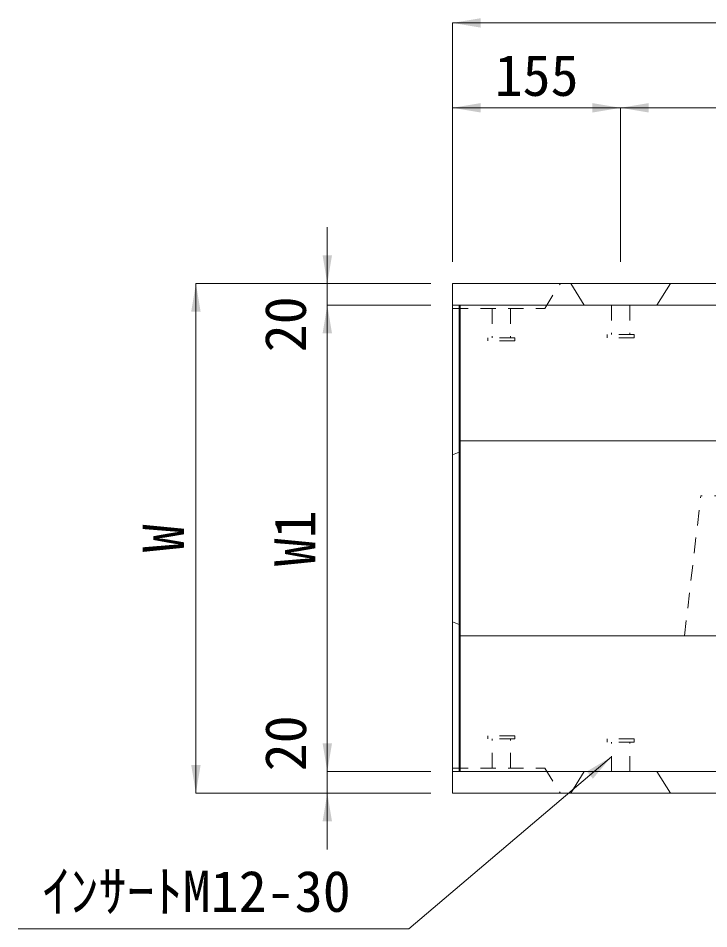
# Model space of a CAD drawing. Units: millimetres at full size. Extents: x 5964 to 125098, y -10801 to 28073.
# Drawn here: x 58225 to 58862, y 3282 to 4122 of the extents above; entities that cross this region are included whole.
import ezdxf
from ezdxf.enums import TextEntityAlignment as Align

# ---------------------------------------------------------------- set-up
doc = ezdxf.new("R2010")
doc.units = ezdxf.units.MM
doc.header["$LTSCALE"] = 19
doc.linetypes.add('USER1', pattern=[1.35, 0.75, -0.6])
for name, color, linetype, lineweight in [('0_2', 7, 'Continuous', 20), ('インサート', 3, 'USER1', 9), ('寸法線', 7, 'Continuous', 9), ('本体', 2, 'Continuous', 9)]:
    doc.layers.add(name, color=color, linetype=linetype, lineweight=lineweight)
doc.styles.add('ＭＳ ゴシック', font='')
doc.styles.get('ＭＳ ゴシック').set_extended_font_data('MS Gothic')

# ---------------------------------------------------------------- blocks, each defined once
blk = doc.blocks.new('filled_arrow')
at = {"color": 0, "linetype": 'Continuous', "lineweight": -2}
blk.add_solid([(7.5, 1.25), (0, 0), (7.5, -1.25)], dxfattribs=at)

msp = doc.modelspace()

# ---------------------------------------------------------------- linework, layer by layer
at = {"layer": '0_2'}
msp.add_line((58860.08, 3427.55), (58794.33, 3427.55), dxfattribs=at)
at = {"layer": 'インサート'}
for p, q in [((58661.82, 3854.55), (58661.82, 3827.55)), ((58678.82, 3854.55), (58678.82, 3827.55)), ((58771.82, 3857.55), (58771.82, 3830.55)), ((58788.82, 3857.55), (58788.82, 3830.55)), ((58792.82, 3830.55), (58767.82, 3830.55)), ((58767.82, 3830.55), (58767.82, 3827.55)), ((58792.82, 3830.55), (58792.82, 3827.55)), ((58682.82, 3827.55), (58657.82, 3827.55)), ((58657.82, 3827.55), (58657.82, 3824.55)), ((58682.82, 3824.55), (58657.82, 3824.55)), ((58682.82, 3827.55), (58682.82, 3824.55)), ((58792.82, 3827.55), (58767.82, 3827.55)), ((58657.82, 3457.55), (58657.82, 3460.55)), ((58682.82, 3460.55), (58657.82, 3460.55)), ((58682.82, 3457.55), (58682.82, 3460.55)), ((58682.82, 3457.55), (58657.82, 3457.55)), ((58661.82, 3430.55), (58661.82, 3457.55)), ((58678.82, 3430.55), (58678.82, 3457.55)), ((58792.82, 3457.55), (58767.82, 3457.55)), ((58767.82, 3454.55), (58767.82, 3457.55)), ((58792.82, 3454.55), (58767.82, 3454.55)), ((58771.82, 3427.55), (58771.82, 3454.55)), ((58788.82, 3427.55), (58788.82, 3454.55)), ((58792.82, 3454.55), (58792.82, 3457.55))]:
    msp.add_line(p, q, dxfattribs=at)
at = {"layer": '寸法線'}
for p, q in [((58625.32, 4117.79), (59623.33, 4117.79)), ((58625.32, 3897.55), (58625.32, 4117.79)), ((58625.32, 4039.5), (58780.32, 4039.5)), ((58625.32, 3897.55), (58625.32, 4039.5)), ((58780.32, 3897.55), (58780.32, 4039.5)), ((58780.32, 4039.5), (59468.33, 4039.5)), ((58780.32, 3897.55), (58780.32, 4039.5)), ((58509.73, 3929.55), (58509.73, 3805.55)), ((58388.5, 3877.55), (58388.5, 3407.55)), ((58605.32, 3877.55), (58388.5, 3877.55)), ((58605.32, 3877.55), (58509.73, 3877.55)), ((58509.73, 3857.55), (58509.73, 3427.55)), ((58605.32, 3857.55), (58509.73, 3857.55)), ((58605.32, 3857.55), (58509.73, 3857.55)), ((58509.73, 3479.55), (58509.73, 3355.55)), ((58605.32, 3427.55), (58509.73, 3427.55)), ((58605.32, 3427.55), (58509.73, 3427.55)), ((58605.32, 3407.55), (58388.5, 3407.55)), ((58605.32, 3407.55), (58509.73, 3407.55))]:
    msp.add_line(p, q, dxfattribs=at)
msp.add_lwpolyline([(58771.82, 3441.05), (58751.99, 3424.23), (58584.87, 3282.47), (58224.54, 3282.47)], dxfattribs=at)
at = {"layer": '本体'}
for p, q in [((58625.32, 3857.55), (58625.32, 3877.55)), ((59623.33, 3877.55), (58625.32, 3877.55)), ((58734.32, 3877.55), (58746.82, 3857.55)), ((58826.32, 3877.55), (58813.82, 3857.55)), ((59617.32, 3732.55), (58631.33, 3732.55)), ((58631.33, 3722.12), (58625.32, 3719.55)), ((58631.33, 3562.98), (58625.32, 3565.55)), ((59617.32, 3552.55), (58631.33, 3552.55)), ((58625.32, 3407.55), (58625.32, 3427.55)), ((58734.32, 3407.55), (58746.82, 3427.55)), ((58826.32, 3407.55), (58813.82, 3427.55)), ((58625.32, 3407.55), (59623.33, 3407.55))]:
    msp.add_line(p, q, dxfattribs=at)
at = {"layer": '本体', "linetype": 'USER1'}
for p, q in [((58710.32, 3854.55), (58724.82, 3877.55)), ((58625.32, 3854.55), (58710.32, 3854.55)), ((58839.32, 3552.55), (58854.32, 3681.74)), ((59394.32, 3681.74), (58854.32, 3681.74)), ((58625.32, 3430.55), (58710.32, 3430.55)), ((58710.32, 3430.55), (58724.82, 3407.55))]:
    msp.add_line(p, q, dxfattribs=at)
at = {"layer": '本体', "lineweight": 20}
for p, q in [((58625.32, 3427.55), (58625.32, 3857.55)), ((59623.33, 3857.55), (58625.32, 3857.55)), ((58625.32, 3427.55), (59623.33, 3427.55))]:
    msp.add_line(p, q, dxfattribs=at)
at = {"layer": '本体', "lineweight": 5}
msp.add_line((58631.33, 3427.55), (58631.33, 3857.55), dxfattribs=at)
at = {"layer": '本体', "color": 4, "lineweight": 5}
for p, q in [((58632.32, 3427.55), (58632.32, 3857.55)), ((58631.33, 3732.55), (58632.32, 3722.55)), ((58632.32, 3722.55), (58631.33, 3722.12)), ((58632.32, 3562.55), (58631.33, 3562.98)), ((58631.33, 3552.55), (58632.32, 3562.55))]:
    msp.add_line(p, q, dxfattribs=at)

# ---------------------------------------------------------------- block references
at = {"layer": '寸法線', "xscale": 3.47, "yscale": 3.47}
for p in [(58625.32, 4117.79), (58625.32, 4039.5), (58780.32, 4039.5)]:
    msp.add_blockref('filled_arrow', p, dxfattribs=at)
for p, rotation in [((58780.32, 4039.5), 180), ((58509.73, 3877.55), 90), ((58388.5, 3877.55), 270), ((58509.73, 3857.55), 270), ((58509.73, 3857.55), 270), ((58509.73, 3427.55), 90), ((58509.73, 3427.55), 90), ((58771.82, 3441.05), 220.3), ((58388.5, 3407.55), 90), ((58509.73, 3407.55), 270)]:
    msp.add_blockref('filled_arrow', p, dxfattribs=dict(at, rotation=rotation))

# ---------------------------------------------------------------- texts
at = {"layer": '0_2', "style": 'ＭＳ ゴシック'}
msp.add_text('ｲﾝｻｰﾄM12-30', height=37.98, dxfattribs=at).set_placement((58389.09, 3317.08), align=Align.MIDDLE_CENTER)
at = {"layer": '寸法線', "style": 'ＭＳ ゴシック'}
msp.add_text('155', height=37.98, dxfattribs=at).set_placement((58702.82, 4069.5), align=Align.MIDDLE_CENTER)
for s, p in [('20', (58471, 3839.86)), ('W1', (58479.73, 3642.55)), ('W', (58358.5, 3642.55)), ('20', (58471.16, 3453.48))]:
    msp.add_text(s, height=37.98, rotation=90, dxfattribs=at).set_placement(p, align=Align.MIDDLE_CENTER)

doc.saveas('drawing.dxf')
